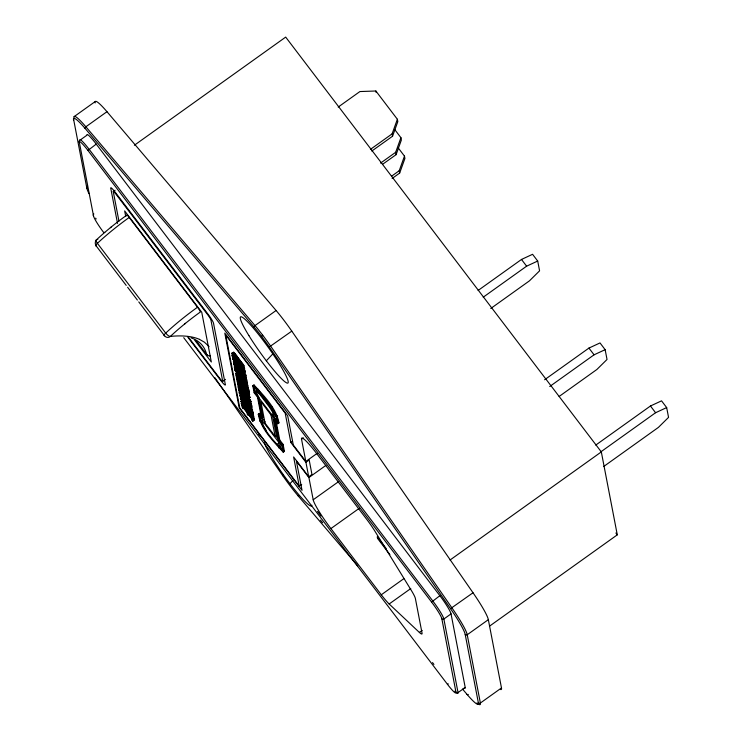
<?xml version="1.0" encoding="UTF-8"?>
<svg xmlns="http://www.w3.org/2000/svg" width="742" height="742" viewBox="0 0 742 742"><rect width="100%" height="100%" fill="white"/><g stroke="black" fill="none" stroke-linecap="round" stroke-linejoin="round"><path stroke-width="1.11" d="M261.611 336.451L262.714 335.217M439.867 595.696A17.511 2.05 54.4 0 1 451.043 613.884L465.215 687.472L458.037 692.592A1.456 1.401 -10.9 0 1 455.996 692.314L441.833 618.735A16.055 1.883 54.4 0 0 431.584 602.059L439.867 595.696L96.237 144.096A17.511 2.05 54.4 0 0 86.86 135.267L80.581 139.756M357.737 565.905L297.867 495.535A35.022 4.109 54.4 0 1 282.804 475.743L283.481 475.038M371.816 151.034L392.564 136.213L392.11 133.875L397.369 119.258L375.869 90.997L359.907 91.554L338.213 107.052M392.564 136.213L397.823 121.586L397.369 119.258M382.909 164.075L396.117 154.642L395.662 152.305L400.921 137.687L394.679 129.488M396.117 154.642L401.366 140.025L400.921 137.687M392.119 178.47L399.66 173.071L399.215 170.734L404.473 156.117L398.231 147.918M399.66 173.071L404.919 158.454L404.473 156.117M266.304 360.816L273.204 353.489M311.853 505.219A40.708 4.777 54.4 0 1 289.964 483.691L293.034 480.436M110.382 227.692L111.105 227.098M184.767 323.902L185.5 323.308M125.546 216.033L126.761 215.161A4.563 0.538 54.4 0 1 129.201 217.462L197.502 307.234A4.563 0.538 54.4 0 1 200.414 311.965L198.281 313.504A78.485 19.292 -37.3 0 0 171.383 335.449L170.354 336.404A4.563 4.109 84.4 0 1 164.557 335.783L138.763 301.892M74.098 116.652L95.199 101.571M106.969 111.699L85.868 126.78A1.456 0.844 -40.4 0 0 85.07 128.394L254.2 327.203A35.022 4.109 54.4 0 1 269.263 346.996L450.496 608.644A35.022 4.109 54.4 0 1 465.197 634.475L478.349 702.748A1.456 1.401 -10.9 0 0 480.38 703.026L501.481 687.945L488.338 619.672A36.479 4.276 54.4 0 0 473.016 592.765L291.792 331.127A36.479 4.276 54.4 0 0 276.098 310.499L106.969 111.699A36.479 4.276 54.4 0 0 95.152 102.943M96.237 144.096L87.955 150.459L431.584 602.059M134.395 145.228L285.689 37.1L601.317 451.906L617.288 534.843L489.488 626.183M118.952 221.153L113.257 191.575L115.093 190.258M370.425 149.374L392.11 133.875M380.572 163.092L395.662 152.305M391.665 176.132L399.215 170.734M276.098 310.499L254.998 325.58A1.456 0.844 -40.4 0 0 254.2 327.203M231.504 353.377L232.719 352.515M232.598 354.797L233.813 353.934M231.949 355.687L233.173 354.806A6.038 0.705 54.4 0 1 233.405 355.084L234.611 354.222A6.038 0.705 54.4 0 0 234.379 353.943L234.24 353.767M235.752 357.041L234.546 357.904L233.081 355.752M234.862 358.312L233.647 359.174L233.953 360.742L232.858 359.295L234.064 358.432M235.808 358.182L237.013 357.319M235.965 361.642L235.919 361.577A5.574 0.649 54.4 0 1 235.344 360.853L234.843 359.972L236.336 359.48M234.342 360.955C231.55 363.599 237.802 367.884 238.97 370.833M237.227 360.566L235.993 361.391M234.24 363.311L235.446 362.448M245.036 381.026L246.186 379.848L245.036 381.026L234.333 366.956L235.52 366.019L234.314 366.882L242.133 375.526L233.832 364.396L235.038 363.534L238.284 367.55M233.897 364.702L235.103 363.84M237.83 363.265L238.813 362.189M239.545 363.33L238.312 364.164M237.05 369.692L235.845 370.555L234.741 369.117L234.444 367.55L235.65 366.687M240.371 366.733L239.165 367.596L238.071 366.149L239.276 365.287M234.741 369.117L235.947 368.255M239.592 366.594L238.627 367.772M245.88 382.668L247.123 384.727L245.917 385.59L235.001 370.462L236.206 369.599M238.952 364.396L239.202 364.684A5.231 0.612 54.4 0 1 240.278 366.001L241.753 365.491M291.792 331.127L269.263 346.996M243.478 365.815L242.328 366.993L243.478 365.815L236.364 356.698M188.802 337.703L220.189 378.949A4.74 0.556 54.4 0 0 222.73 381.342L225.494 379.366M245.166 384.467L243.96 385.33L235.604 373.588L236.8 372.66L244.526 382.334M243.84 367.689L242.69 368.867L243.84 367.689L240.631 363.478M245.417 385.868L248.032 389.476L246.891 390.654L236.012 375.693L237.208 374.766L238.655 376.537M243.209 370.471L244.415 369.609M244.406 370.629L244.767 372.503L243.562 373.365L242.458 371.928L244.406 370.629L240.389 365.352M234.945 370.147L240.028 376.834L241.243 375.971M243.562 387.547L242.356 388.409L242.031 386.721L236.819 379.867L237.959 378.689M240.093 377.149L241.298 376.287M247.8 393.112L249.117 395.078L247.902 395.94L237.199 381.87L238.405 381.008M241.169 387.343L242.504 388.966L241.298 389.828C242.059 387.009 234.871 384.124 238.664 382.315M237.523 383.521L238.729 382.659M244.971 380.711L236.717 369.859L244.554 378.531L245.75 377.604L243.738 374.96M249.423 400.309L238.015 386.118L239.23 385.256M246.353 380.757L245.212 381.935L246.353 380.757L233.832 364.396M241.002 390.199L239.796 391.062L238.692 389.624L238.256 387.37L239.471 386.508M246.65 382.288L245.519 383.521L246.65 382.288L244.619 379.923M238.692 389.624L239.898 388.762M245.917 385.59L247.049 384.365M246.196 387.046L247.336 385.859L246.196 387.046L238.544 377.465L246.52 388.725L247.717 387.797L246.381 385.933M239.731 391.841L240.946 390.978M239.082 392.685L240.287 391.822A7.865 0.918 54.4 0 1 241.057 392.815L241.521 393.64L242.727 392.778M247.902 395.94L243.45 389.856L244.665 388.993M258.93 397.424L262.853 417.792L261.648 418.655L257.502 397.155L254.135 392.722L252.799 385.812L254.005 384.95C263.939 396.005 276.228 407.766 278.946 422.884L277.74 423.747L274.364 419.313L275.57 418.451L278.946 422.884M246.891 390.654L248.032 389.476M249.34 406.282L251.992 410.02L250.852 411.226L239.87 395.718L241.067 394.79L240.325 394.132M248.19 390.264L248.616 392.481L247.411 393.343L246.984 391.127L248.19 390.264L246.548 388.094M247.411 393.343L246.307 391.906L248.245 390.58M245.778 398.871L242.931 394.456L244.201 393.687M248.264 390.672L247.058 391.535L245.964 390.088L246.103 390.839L236.494 378.207L246.307 391.906M239.805 392.036L242.087 395.542A6.864 0.807 54.4 0 0 242.43 396.005L243.821 395.384M248.245 407.59L247.04 408.452L240.408 398.528L241.614 397.666L243.626 400.309M241.169 395.848L242.152 397.248L243.357 396.386M247.522 393.937L248.672 392.759L247.522 393.937L243.126 388.168L243.45 389.856M240.473 398.844L241.614 397.666M248.273 401.274L246.177 398.12A7.633 0.89 54.4 0 0 245.973 397.842L245.695 397.239L246.9 396.376M247.847 395.625L249.052 394.763M240.733 401.264L241.938 400.402M245.76 397.545L246.965 396.682M244.814 398.528L246.029 397.666L249.442 402.887M241.799 395.384L244.489 398.964L245.954 398.445M244.387 399.075L245.973 398.704M274.067 417.774L273.158 413.034L274.364 412.172L275.273 416.911L274.067 417.774L257.205 395.616L256.296 390.876L257.502 390.014L257.864 391.915M252.799 385.812L257.418 390.153L258.624 389.29M254.135 392.722L255.341 391.859L254.005 384.95M246.029 398.973L246.335 399.382L247.54 398.519M241.178 403.583L242.384 402.72M244.554 400.495L244.869 400.912L246.075 400.049M246.047 399.242L246.474 399.799L247.68 398.936M244.174 399.994L244.925 401.218L246.131 400.355L246.734 401.153M237.449 383.178L248.431 398.714L249.646 397.823L247.058 394.178M243.988 402.303L242.69 403.054A6.038 0.705 54.4 0 0 242.393 402.693L242.309 402.591A4.239 0.501 54.4 0 0 241.048 401.237M244.378 407.775L243.172 408.638L241.716 405.317C243.116 402.479 243.664 408.017 244.879 404.789M242.272 405.011L243.478 404.149L242.968 403.398M256.296 390.876L259.106 393.529L260.312 392.666L271.006 406.718L276.952 416.438L278.287 423.357L274.911 418.924L279.057 440.423M242.077 407.191L243.283 406.328M248.041 399.873L250.75 403.546L251.019 404.984L249.813 405.846L248.487 403.221L249.692 402.359L248.551 400.81M245.027 406.069L246.233 405.206M249.47 402.999L250.675 402.136M257.502 397.155L258.708 396.293M248.718 404.409L249.924 403.546L249.692 402.359M244.535 408.712L244.072 407.868L245.426 407.2M245.936 407.015L247.142 406.152M249.813 405.846L249.535 404.409L250.75 403.546M244.201 406.375L245.444 408.017L246.52 406.978M246.446 408.462L245.166 409.232M250.332 407.479L251.538 406.616M251.492 407.423L250.351 408.629L251.492 407.423L250.1 405.744M250.852 411.226L251.992 410.02M249.6 414.63L248.394 415.492L247.29 414.045L248.496 413.183M251.427 414.231L251.111 412.598L252.326 411.736L252.632 413.368L251.427 414.231L246.78 407.145L247.04 408.452M252.697 413.711L251.557 414.88L252.697 413.711L250.759 411.161M251.288 414.899L250.082 415.761L251.278 417.431M253.059 415.585C249.896 417.987 255.415 415.26 251.779 413.897M251.686 419.814L251.38 418.256L252.586 417.394L252.892 418.952L251.686 419.814L252.781 421.261L253.987 420.399L253.625 418.525L252.289 416.763M252.428 418.367L253.634 417.505M275.57 418.451L279.715 439.95L283.082 444.384L284.418 451.294L283.212 452.156C273.279 441.11 260.989 429.349 258.272 414.231L259.477 413.368L262.853 417.792M252.781 421.261L252.419 419.388L253.625 418.525M273.158 413.034L269.8 407.581L271.006 406.718M277.74 423.747L276.404 416.837L270.904 407.877L272.11 407.015M259.607 421.141L260.813 420.278L259.477 413.368M266.211 430.388L262.853 424.934L261.945 420.195L263.15 419.332L265.172 421.994M270.997 414.88L272.203 414.017L276.339 435.526L275.134 436.389L265.015 423.088L260.878 401.589L270.997 414.88L275.134 436.389M276.404 416.837L277.61 415.974M478.108 290.456L521.496 259.45L532.571 254.302L537.7 261.036L539.582 270.83L529.445 280.847L490.768 308.487M283.212 452.156L281.877 445.246L278.51 440.813L279.715 439.95M278.111 443.586L276.905 444.449L279.715 447.092L278.797 442.353L280.012 441.49L280.921 446.23L278.593 447.816M483.228 297.19L526.616 266.183L537.7 261.036M281.877 445.246L283.082 444.384M305.917 462.285L309.173 459.957L311.965 474.472L308.718 476.791L305.917 462.285L290.827 442.445L292.45 441.286M317.103 453.399L305.825 461.459L301.54 439.227L303.422 437.882M301.53 439.218A27.732 3.256 54.4 0 1 316.389 453.195L366.771 519.409A19.709 2.309 54.4 0 1 375.239 531.699L411.272 590.326A19.709 2.309 54.4 0 1 415.381 598.506L422.05 633.167A19.709 2.309 54.4 0 1 419.388 632.444L389.16 603.988A19.709 2.309 54.4 0 1 381.286 594.787L330.904 528.573A27.732 3.256 54.4 0 1 313.198 499.765L308.913 477.542L325.84 465.438M290.827 442.445L285.197 413.183L225.754 335.069L239.814 408.1L299.258 486.223L301.697 484.48M313.198 499.774L338.584 481.632M330.904 528.573L359.109 508.418M544.6 379.756L588.935 348.081L600.018 342.934L605.138 349.668L607.03 359.462L596.883 369.479L559.153 396.451M549.729 386.499L594.064 354.815L605.138 349.668M381.286 594.787L403.852 578.658M595.752 445.089L650.456 405.995L661.539 400.847L666.668 407.581L668.551 417.375L658.414 427.392L603.71 466.495M600.881 451.822L655.585 412.728L666.668 407.581M450.023 560.034L601.317 451.906M389.16 603.988L410.79 588.536M473.016 592.765L450.515 608.644M419.388 632.434L422.207 630.422M451.043 613.884L443.864 619.014A1.456 1.401 -10.9 0 1 441.833 618.735M488.338 619.672L467.228 634.753A1.456 1.401 -10.9 0 1 465.197 634.475M104.77 232.348L103.778 232.617A16.055 1.883 54.4 0 1 93.529 215.95L79.357 142.371A1.456 1.401 -10.9 0 1 79.682 140.396A17.511 2.05 54.4 0 1 89.059 149.225L432.688 600.825A17.511 2.05 54.4 0 1 443.864 619.014L458.037 692.592A17.511 2.05 54.4 0 1 454.874 691.173M448.391 683.948L447.426 684.272A16.055 1.883 54.4 0 0 455.996 692.314M245.982 375.61L245.426 375.183L245.574 375.656M244.22 376.862L238.748 370.304A10.054 1.178 54.4 0 1 236.652 367.411L236.327 366.938M235.066 360.417L235.594 360.825M234.518 360.807L237.783 364.285M233.303 361.669L237.282 366.029A13.245 1.549 54.4 0 1 238.034 366.993L238.683 368.088A10.407 1.215 54.4 0 1 240.835 371.056L241.159 371.529A7.281 0.853 54.4 0 1 241.632 372.243L241.799 372.493M199.468 339.372L204.356 342.155L208.242 345.726A346.57 85.172 -37.3 0 1 209.04 346.737M234.426 363.172L234.973 363.626M249.117 406.069L248.468 405.429M245.658 400.059L243.617 397.768A8.7 1.02 54.4 0 1 242.959 396.933L241.141 394.679M251 401.784L249.943 400.68L250.648 402.025M250.416 402.145L251.575 404.594L249.943 401.32M249.238 403.036L248.032 401.747M447.417 684.254L183.719 337.684M238.878 390.348L240.334 391.924M244.498 398.482L243.2 396.998M251.696 406.106L251.631 406.041A4.443 0.519 54.4 0 1 251.306 405.716L251.288 405.688A5.472 0.64 54.4 0 1 250.944 405.317L251.445 406.347M251.195 406.533L251.056 406.403A4.443 0.519 54.4 0 1 250.759 406.106L250.713 406.06A5.472 0.64 54.4 0 1 250.397 405.707L250.397 405.707M249.971 407.386L249.896 407.312A4.443 0.519 54.4 0 1 249.553 406.968L249.553 406.968A5.472 0.64 54.4 0 1 249.191 406.57L249.191 406.57M258.207 390.682L260.312 392.666M249.822 400.188L249.405 399.743L249.785 400.495M284.418 451.294L278.454 445.181M246.91 411.022L248.162 410.196M233.424 357.31L234.695 358.729L233.164 356.652A4.062 0.473 54.4 0 0 232.292 355.743M242.643 405.206L243.914 406.616L242.365 404.52A4.062 0.473 54.4 0 0 241.512 403.639M235.78 360.992L236.346 361.577M250.165 401.923L249.692 401.413M243.728 373.356L245.398 375.229L243.524 372.094M247.707 401.06L246.882 400.086M244.48 374.2L244.526 374.256A4.944 0.584 54.4 0 0 243.728 372.79M244.164 369.043L243.005 367.207M244.888 375.702L246.307 377.279L243.617 373.69M244.341 376.092L245.75 377.604M251.9 414.639A4.591 0.538 54.4 0 1 252.113 414.936L253.393 416.939M241.948 369.423L240.862 367.865M243.673 374.311L243.126 373.68M240.51 392.416L241.521 393.64M235.158 354.11L236.253 355.446M233.34 352.348L236.234 356.531M241.002 394.8L242.717 396.905M248.403 405.364L248.385 405.336A4.74 0.556 54.4 0 1 248.143 405.058L248.143 405.058M242.625 403.258L243.719 404.594M248.18 412.292L248.431 412.58A5.231 0.612 54.4 0 1 249.498 413.897L250.657 415.446A4.591 0.538 54.4 0 1 250.907 415.798L252.187 417.802M240.779 363.228L240.965 363.432A5.231 0.612 54.4 0 1 241.985 364.674M236.633 362.43L236.67 362.476A6.251 0.733 54.4 0 1 236.457 362.226L236.262 361.994M245.88 410.354L245.862 410.326A6.251 0.733 54.4 0 1 245.676 410.122L245.676 410.122M241.595 373.866L241.623 373.903A6.65 0.779 54.4 0 0 241.92 374.237L242.031 374.348A6.214 0.733 54.4 0 0 242.356 374.701L242.421 374.766A4.897 0.575 54.4 0 0 242.949 375.239M249.052 406.412L248.969 406.319A7.865 0.918 54.4 0 1 248.82 406.143L248.793 406.115M235.251 355.78L234.926 355.399A4.062 0.473 54.4 0 0 234.092 354.528M242.717 372.911L242.829 373.041A6.65 0.779 54.4 0 0 242.996 373.226M241.512 373.773L241.419 373.662A9.739 1.141 54.4 0 1 239.36 371.111C238.507 370.61 240.334 369.321 240.575 370.258A9.739 1.141 54.4 0 0 242.254 372.373M250.453 404.659L250.546 404.854A7.865 0.918 54.4 0 0 250.722 405.067L250.889 405.345M245.148 409.213L244.786 408.786M235.845 361.233L235.056 360.26M245.166 379.533L247.272 382.26L245.101 379.728M241.92 376.76L243.265 378.346M240.028 376.834L245.444 383.15M245.519 383.521L241.169 378.448L245.843 385.228M240.529 393.946L242.448 396.478M320.386 520.096L322.631 522.739M462.507 689.058L466.996 694.336A35.022 4.109 54.4 0 0 478.349 702.748M234.268 353.804L234.296 353.841A4.239 0.501 54.4 0 0 233.034 352.487M233.146 354.769L233.09 354.704A4.239 0.501 54.4 0 0 231.829 353.35M239.991 365.889L240.77 366.882M249.21 413.776L249.998 414.778M248.116 394.976L250.202 397.499L247.605 393.789M248.264 396.209L249.646 397.823M237.95 385.775L241.298 389.828M250.648 405.345L252.104 407.377L250.74 405.726M249.507 405.29L251.557 407.766M248.227 405.438L244.925 401.218M239.87 395.718L250.286 408.286M250.351 408.629L242.17 398.714L250.787 410.882M246.9 385.794L248.273 387.472L246.938 385.543M236.012 375.693L243.96 385.33M246.52 388.725L238.961 379.514L246.826 390.338M245.185 409.528L245.138 409.473A5.574 0.649 54.4 0 1 244.563 408.749M235.316 354.017L235.168 353.832A6.038 0.705 54.4 0 0 234.926 353.544L234.815 353.415A4.239 0.501 54.4 0 0 233.582 352.088M247.466 404.242L244.869 400.912M248.941 403.963L248.375 403.258M245.862 383.178L247.949 385.784L245.778 382.826L247.123 384.727M235.604 373.588L246.131 386.721M245.454 396.618L245.37 396.506A8.7 1.02 54.4 0 1 244.712 395.672L244.48 395.365M238.099 364.674L238.488 365.166M248.589 398.769L249.358 399.808L247.605 397.313M235.483 354.231L236.948 356.114M234.88 354.555L236.624 356.8M233.73 355.483L235.214 357.403M243.163 396.961L242.671 396.33M244.897 395.672L244.498 395.152M234.5 356.707L233.201 354.973M242.727 396.673L243.738 397.981M243.524 404.102L244.572 405.466M246.734 400.912L246.261 400.3M243.719 398.194L244.229 398.862M236.744 356.095L237.319 356.605M236.948 356.355L244.09 365.741L237.421 356.967M235.019 357.375L235.585 357.894M235.195 357.616L242.272 366.678M246.474 399.799L246.632 400.003A7.374 0.863 54.4 0 0 247.095 400.597L247.197 400.736A7.16 0.844 54.4 0 0 247.93 401.635M244.211 405.243L251.492 414.574M650.456 405.995L655.585 412.728M521.496 259.45L526.616 266.183M588.935 348.081L594.064 354.815M615.888 533.006L617.288 534.843M386.155 548.542L377.251 536.837L377.548 538.395L389.884 554.608M236.475 356.837L244.452 367.615L238.627 359.963M237.987 359.119L236.327 356.911M237.421 359.258L238.711 360.946M243.617 368.477L244.953 370.239L245.314 372.113L243.914 369.108M235.659 358.228L242.328 366.993M242.634 368.551L234.982 358.488M242.69 368.867L231.587 353.609M271.451 407.488L257.966 389.763L253.347 385.423L254.682 392.332L258.049 396.766L262.195 418.265L258.819 413.832C261.546 428.959 273.826 440.72 283.759 451.767L282.424 444.857L275.959 436.175M257.418 390.153L270.904 407.877M233.647 359.174L237.765 364.591L238.071 366.149M259.106 393.529L269.8 407.581M244.665 376.75L246.789 379.774L244.786 377.131M244.229 376.853L246.965 380.683L244.118 377.14M255.341 391.859L258.04 395.403M244.239 377.53L246.242 380.164M245.045 379.264L246.418 381.073M234.444 367.55L245.148 381.62M305.825 461.459L293.303 445.005L287.664 415.743L224.798 333.121L239.165 407.72L302.031 490.341L296.392 461.079L308.913 477.542M245.212 381.935L235.604 369.303L235.845 370.555M246.724 387.231L248.737 389.875L249.164 392.091L247.921 389.893M246.789 387.547L248.793 390.181M248.811 390.273L246.483 387.778M247.207 389.736L249.275 392.685L247.392 390.209L247.513 391.043M245.593 388.956L248.728 393.075M246.984 391.127L236.271 377.057L247.04 391.442M248.347 392.722L249.664 394.688L248.32 392.926M247.772 393.316L249.117 395.078M236.754 379.552L247.457 393.622M237.143 381.555L242.356 388.409M308.718 476.791L293.619 456.961L299.258 486.223M258.272 414.231L261.648 418.655M261.945 420.195L278.797 442.353M250.193 407.831L252.874 411.346L253.18 412.969L250.982 409.983M250.518 408.48L252.085 411.532M245.63 402.943L249.646 408.221M251.306 410.771L253.31 413.628L252.03 411.94M251.538 411.921L252.632 413.368M250.833 411.495L252.762 414.017M251.686 412.663L253.616 415.195M240.408 398.528L251.111 412.598M196.083 340.522L206.536 354.268A4.563 4.396 -13.4 0 0 210.44 356.012M248.57 409.686L249.859 411.365M251.826 414.194L253.124 415.9M252.837 416.373L254.181 418.126L254.534 420.009L253.143 417.004M194.515 339.901L211.331 362.003L201.741 312.215L124.656 210.913L125.75 216.571M244.47 405.577L251.557 414.88M249.618 413.248L250.954 415.01M245.444 408.017L251.918 416.763M245.314 408.091L240.807 401.496M241.716 405.317L252.419 419.388M251.38 418.256L248.088 413.925L248.394 415.492M187.689 336.989L220.495 380.099A9.08 1.067 54.4 0 0 225.355 384.671L213.52 323.197A9.08 1.067 54.4 0 0 207.723 313.773L115.594 192.697A9.08 1.067 54.4 0 0 110.734 188.125L117.533 223.416M258.615 434.005L260.015 435.851M317.52 511.423L321.026 516.033M432.53 662.569L433.931 664.415M125.509 216.061A78.466 19.283 -37.3 0 0 98.519 237.922L96.692 239.601A4.563 4.109 84.4 0 0 96.247 246.01L126.214 285.401M127.615 287.237L137.372 300.056M237.041 357.588L235.835 358.451M237.978 358.868L236.735 357.227M244.489 398.964L244.879 399.474M244.554 399.279L245.342 400.318M246.279 405.503L245.055 406.338M236.197 359.304L235.789 358.766M240.547 366.353L240.742 366.836M239.833 366.91L240.77 368.171M248.273 398.482L248.385 398.751A7.374 0.863 54.4 0 0 248.848 399.344L248.96 399.484A7.16 0.844 54.4 0 0 249.618 400.3M243.673 395.189L243.636 395.143A6.864 0.807 54.4 0 1 243.293 394.679L243.061 394.364M244.934 399.558L246.622 401.812M244.433 400.569L243.793 399.484M238.674 367.837L240.779 370.712A10.805 1.271 54.4 0 1 240.992 371.028L244.359 376.519M239.954 369.442L240.028 369.544A10.054 1.178 54.4 0 1 238.126 366.938M247.095 396.627L247.466 397.128M245.203 398.89L244.61 398.092M244.016 400.021L243.255 399.01M236.318 358.034L235.752 357.264M234.806 359.916L232.005 355.854M245.769 400.893L246.158 401.413M243.719 399.391L243.005 398.667M244.007 407.794L241.224 403.75M245.973 399.131L245.769 398.63M244.461 398.148L243.868 397.341M246.242 401.524L249.219 405.976M242.959 369.906L241.688 367.911A4.591 0.538 54.4 0 0 241.438 367.55L241.057 367.03M243.395 398.955L241.762 396.951M251.928 413.526L252.41 414.194A4.591 0.538 54.4 0 1 252.66 414.546L253.94 416.54M245.25 405.531L244.684 404.761M234.704 359.777L233.461 357.95M244.48 397.925L244.053 397.35M246.446 401.802L248.282 404.112A7.754 0.909 54.4 0 1 248.449 404.344L248.663 404.659A6.437 0.751 54.4 0 1 249.034 405.206L250.24 407.21M249.535 404.409L244.266 397.322M245.639 399.354L248.487 403.221M243.153 398.621L242.152 397.248M236.002 356.475L235.594 355.9M241.948 395.356L238.766 390.756M251.909 413.73L252.837 415.121M250.156 414.982L251.084 416.373M240.965 367.132L241.855 368.477M240.955 368.422L241.985 369.85A10.805 1.271 54.4 0 1 242.207 370.165L242.244 370.221M246.613 386.378L248.644 389.402L246.604 386.601M237.217 374.831L238.581 376.704M243.339 383.243L248.097 389.791M243.014 366.047L243.19 366.298A4.591 0.538 54.4 0 1 243.441 366.65L244.712 368.653M242.996 394.271L242.56 393.659M246.724 397.415L241.215 389.16M245.472 398.222L239.499 389.55L239.796 391.062M235.539 355.826L234.648 354.546M243.005 396.145L242.309 395.161M241.948 396.97L240.807 395.607A6.511 0.761 54.4 0 1 240.399 394.994L239.174 392.954M238.099 374.534L236.8 372.66M248.932 397.99L251.195 401.635M249.692 402.359L250.045 402.86A7.754 0.909 54.4 0 1 250.202 403.091L250.332 403.268M242.996 395.876L242.467 395.115M250.555 406.82L252.605 409.974L250.666 407.237M241.076 394.855L242.365 396.682M250.119 407.627L252.057 410.363M246.706 396.469L245.268 394.373M235.706 355.817L234.936 354.657M243.005 366.279L243.617 367.225M245.973 396.599L244.498 394.419M248.82 398.092L250.026 400.021M242.541 370.648L242.996 371.306M214.93 377.743L282.804 475.743M245.843 381.425L247.67 384.337L245.732 381.518M246.715 396.237L245.463 394.373M237.792 366.446L237.598 366.168A5.342 0.631 54.4 0 1 236.188 363.97M249.331 403.286L249.692 403.833M234.194 355.084L233.211 353.544M242.866 404.501L242.346 403.704M243.701 405.03L243.042 404.01M238.256 387.37L242.931 394.456M244.35 372.122L246.121 375.267M240.705 395.124L240.362 394.549M235.594 363.413L234.351 361.02M260.813 420.278L263.011 423.858M235.78 362.421L234.899 360.566M242.263 401.134L242.003 400.615M251.992 405.948L250.796 403.954A6.437 0.751 54.4 0 0 250.425 403.407M375.869 90.997L376.175 92.555M274.364 419.313L278.51 440.813M243.562 373.365L243.2 371.492L232.496 357.421L232.858 359.295M242.458 371.928L242.161 370.36L238.868 366.029L239.165 367.596M247.29 414.045L246.993 412.478L242.875 407.07L243.172 408.638M222.73 381.342L210.904 319.895A4.74 0.556 54.4 0 0 207.871 314.97L115.798 193.959A4.74 0.556 54.4 0 0 113.257 191.575M476.883 702.98A36.479 4.276 54.4 0 0 480.38 703.026L467.228 634.753A36.479 4.276 54.4 0 0 451.915 607.846L270.691 346.208A36.479 4.276 54.4 0 0 254.998 325.58L85.868 126.78A36.479 4.276 54.4 0 0 74.052 118.024A1.456 1.401 -10.9 0 0 73.727 119.991L86.87 188.264A35.022 4.109 54.4 0 0 88.947 193.551M245.611 375.888L244.406 376.75M241.781 372.484A4.944 0.584 54.4 0 1 243.274 375.062M236.355 366.938A5.342 0.631 54.4 0 1 234.231 363.432M244.109 374.339A4.897 0.575 54.4 0 1 243.599 373.847L243.562 373.829A6.214 0.733 54.4 0 1 243.33 373.588M235.539 362.792A5.342 0.631 54.4 0 1 235.437 362.569M248.941 400.532A7.16 0.844 54.4 0 1 248.765 400.318M239.416 392.75A4.146 0.482 54.4 0 1 240.566 394.03M242.551 400.652A4.239 0.501 54.4 0 1 243.005 401.144M129.201 217.462A83.178 20.442 -37.3 0 0 97.388 243.32A4.563 1.122 -37.3 0 0 96.247 246.01M197.502 307.234A83.178 20.442 -37.3 0 0 165.698 333.084A4.563 1.122 -37.3 0 0 164.557 335.783M97.823 239.499A346.57 85.172 -37.3 0 0 96.692 239.601A4.563 1.642 47.1 0 0 97.388 243.32L165.698 333.084A4.563 1.642 47.1 0 0 170.354 336.404A346.495 85.154 -37.3 0 1 199.477 339.363M207.5 354.426A4.563 1.122 -37.3 0 1 206.536 354.268A342.034 84.059 -37.3 0 0 191.084 337.842M289.964 483.691A40.708 4.777 54.4 0 1 264.347 442.779M73.727 119.991A35.022 4.109 54.4 0 1 85.07 128.394M86.87 188.264A1.456 1.401 -10.9 0 1 87.194 186.298M465.215 687.472A17.511 2.05 54.4 0 1 464.288 688.001M468.285 694.438A1.456 0.844 -40.4 0 1 466.996 694.336M299.156 495.637A1.456 0.844 -40.4 0 1 297.867 495.535M501.481 687.945A36.479 4.276 54.4 0 1 500.692 689.568M93.529 215.95A1.456 1.401 -10.9 0 1 93.854 213.984M96.145 218.964A17.511 2.05 54.4 0 1 95.681 218.129M79.357 142.371A16.055 1.883 54.4 0 1 87.955 150.459M246.14 395.69L242.17 390.088L246.14 395.69M248.904 335.597A40.708 4.777 54.4 0 0 287.85 383.067A40.708 4.777 54.4 0 0 255.86 331.118A40.708 4.777 54.4 0 0 248.904 335.597"/></g></svg>
